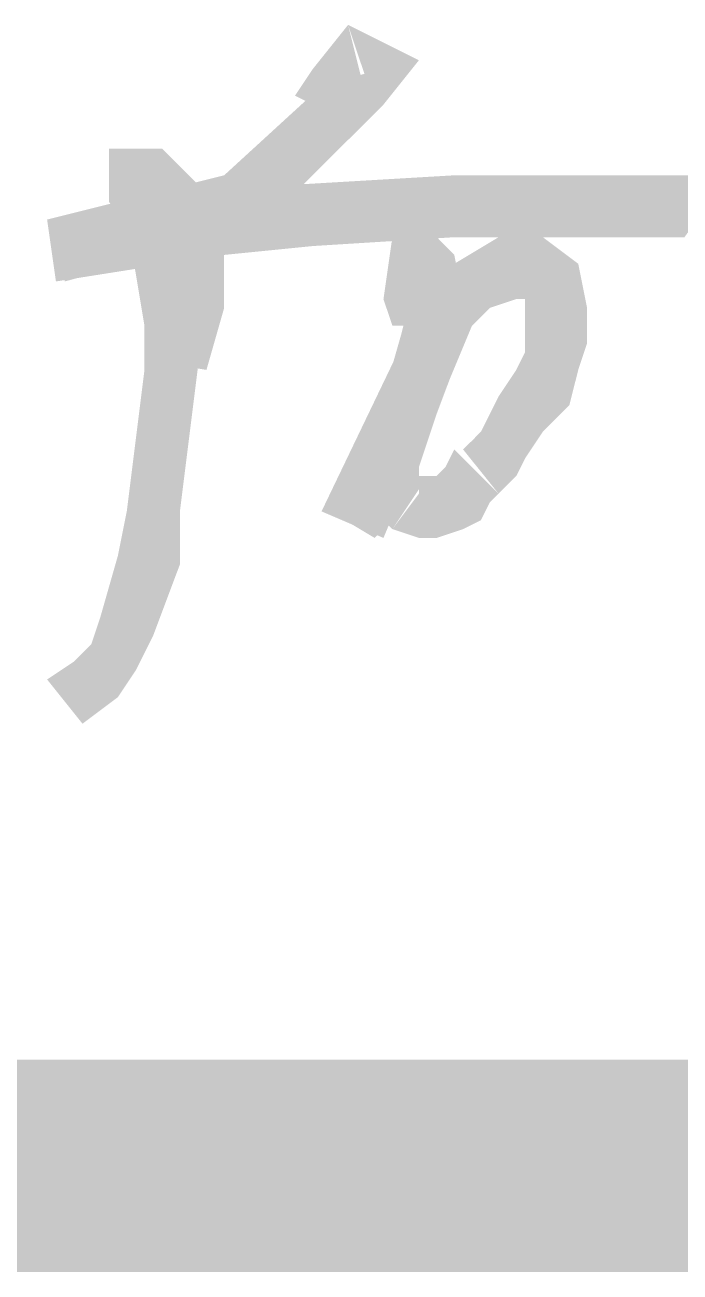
# Model space of a CAD drawing. Header units: inches. Extents: x 20 to 409, y 5 to 283.
# Drawn here: x 361.05 to 364.18, y 5.1 to 11.07 of the extents above; entities that cross this region are included whole.
import ezdxf

# ---------------------------------------------------------------- set-up
doc = ezdxf.new("R2010")
doc.units = ezdxf.units.IN
doc.header["$MEASUREMENT"] = 0
doc.layers.add('C00-00-00', color=7, linetype='Continuous')

msp = doc.modelspace()

# ---------------------------------------------------------------- hatches: boundary and pattern name
at = {"layer": 'C00-00-00'}
h = msp.add_hatch(color=0, dxfattribs=at)
h.dxf.hatch_style = 2
h.paths.add_polyline_path([(362.6788, 10.7279), (362.4248, 10.8549), (362.5941, 11.0666)])
h = msp.add_hatch(color=0, dxfattribs=at)
h.dxf.hatch_style = 2
h.paths.add_polyline_path([(362.6788, 10.8126), (362.5941, 11.0666), (362.9328, 10.8973)])
h = msp.add_hatch(color=0, dxfattribs=at)
h.dxf.hatch_style = 2
h.paths.add_polyline_path([(362.5941, 10.8126), (362.9328, 10.8973), (362.7634, 10.6856)])
h = msp.add_hatch(color=0, dxfattribs=at)
h.dxf.hatch_style = 2
h.paths.add_polyline_path([(362.5094, 10.8126), (362.1708, 10.0929), (362.0014, 10.3469)])
h = msp.add_hatch(color=0, dxfattribs=at)
h.dxf.hatch_style = 2
h.paths.add_polyline_path([(362.7211, 10.6433), (362.5094, 10.8126), (362.1708, 10.0929)])
h = msp.add_hatch(color=0, dxfattribs=at)
h.dxf.hatch_style = 2
h.paths.add_polyline_path([(362.3401, 10.7279), (362.5941, 10.6009), (362.4248, 10.8549)])
h = msp.add_hatch(color=0, dxfattribs=at)
h.dxf.hatch_style = 2
h.paths.add_polyline_path([(362.5941, 10.6009), (362.4248, 10.8549), (362.6788, 10.7279)])
h = msp.add_hatch(color=0, dxfattribs=at)
h.dxf.hatch_style = 2
h.paths.add_polyline_path([(362.5941, 10.8126), (362.5518, 10.8549), (362.4671, 10.8126)])
h = msp.add_hatch(color=0, dxfattribs=at)
h.dxf.hatch_style = 2
h.paths.add_polyline_path([(362.6788, 10.8126), (362.4671, 10.8126), (362.6788, 10.6856)])
h = msp.add_hatch(color=0, dxfattribs=at)
h.dxf.hatch_style = 2
h.paths.add_polyline_path([(362.5518, 10.8549), (362.7211, 10.6433), (362.5094, 10.8126)])
h = msp.add_hatch(color=0, dxfattribs=at)
h.dxf.hatch_style = 2
h.paths.add_polyline_path([(362.7634, 10.6856), (362.5518, 10.8549), (362.7211, 10.6433)])
h = msp.add_hatch(color=0, dxfattribs=at)
h.dxf.hatch_style = 2
h.paths.add_polyline_path([(361.6204, 10.3046), (361.4511, 10.4739), (361.7051, 10.4739)])
h = msp.add_hatch(color=0, dxfattribs=at)
h.dxf.hatch_style = 2
h.paths.add_polyline_path([(361.6628, 10.2623), (361.4511, 10.2199), (361.4511, 10.4739)])
h = msp.add_hatch(color=0, dxfattribs=at)
h.dxf.hatch_style = 2
h.paths.add_polyline_path([(361.9168, 10.2623), (361.5781, 10.2199), (361.7051, 10.4739)])
h = msp.add_hatch(color=0, dxfattribs=at)
h.dxf.hatch_style = 2
h.paths.add_polyline_path([(362.0014, 10.3469), (361.2394, 9.8389), (361.1548, 10.1353)])
h = msp.add_hatch(color=0, dxfattribs=at)
h.dxf.hatch_style = 2
h.paths.add_polyline_path([(362.1708, 10.0929), (362.0014, 10.3469), (361.2394, 9.8389)])
h = msp.add_hatch(color=0, dxfattribs=at)
h.dxf.hatch_style = 2
h.paths.add_polyline_path([(362.3824, 10.3046), (362.4248, 10.0083), (363.1021, 10.3469)])
h = msp.add_hatch(color=0, dxfattribs=at)
h.dxf.hatch_style = 2
h.paths.add_polyline_path([(362.4248, 10.0083), (363.1021, 10.3469), (363.1021, 10.0506)])
h = msp.add_hatch(color=0, dxfattribs=at)
h.dxf.hatch_style = 2
h.paths.add_polyline_path([(363.1021, 10.3469), (363.1021, 10.0506), (363.6101, 10.3469)])
h = msp.add_hatch(color=0, dxfattribs=at)
h.dxf.hatch_style = 2
h.paths.add_polyline_path([(363.1021, 10.0506), (363.6101, 10.3469), (363.6101, 10.0506)])
h = msp.add_hatch(color=0, dxfattribs=at)
h.dxf.hatch_style = 2
h.paths.add_polyline_path([(363.6101, 10.3469), (363.6101, 10.0506), (363.9488, 10.3469)])
h = msp.add_hatch(color=0, dxfattribs=at)
h.dxf.hatch_style = 2
h.paths.add_polyline_path([(363.6101, 10.0506), (363.9488, 10.3469), (363.9488, 10.0506)])
h = msp.add_hatch(color=0, dxfattribs=at)
h.dxf.hatch_style = 2
h.paths.add_polyline_path([(363.9488, 10.3469), (363.9488, 10.0506), (364.1604, 10.3469)])
h = msp.add_hatch(color=0, dxfattribs=at)
h.dxf.hatch_style = 2
h.paths.add_polyline_path([(363.9488, 10.0506), (364.1604, 10.3469), (364.2028, 10.0506)])
h = msp.add_hatch(color=0, dxfattribs=at)
h.dxf.hatch_style = 2
h.paths.add_polyline_path([(364.1604, 10.3469), (364.2028, 10.0506), (364.4144, 10.3469)])
h = msp.add_hatch(color=0, dxfattribs=at)
h.dxf.hatch_style = 2
h.paths.add_polyline_path([(361.7051, 10.3046), (361.4511, 10.2199), (361.7898, 10.1776)])
h = msp.add_hatch(color=0, dxfattribs=at)
h.dxf.hatch_style = 2
h.paths.add_polyline_path([(361.6204, 10.3046), (361.5781, 10.2199), (361.7051, 10.2199)])
h = msp.add_hatch(color=0, dxfattribs=at)
h.dxf.hatch_style = 2
h.paths.add_polyline_path([(361.6628, 10.2623), (361.7051, 10.2199), (361.7051, 10.3046)])
h = msp.add_hatch(color=0, dxfattribs=at)
h.dxf.hatch_style = 2
h.paths.add_polyline_path([(361.9591, 10.2623), (362.0014, 9.9659), (362.3824, 10.3046)])
h = msp.add_hatch(color=0, dxfattribs=at)
h.dxf.hatch_style = 2
h.paths.add_polyline_path([(362.0014, 9.9659), (362.3824, 10.3046), (362.4248, 10.0083)])
h = msp.add_hatch(color=0, dxfattribs=at)
h.dxf.hatch_style = 2
h.paths.add_polyline_path([(361.1548, 10.1353), (361.1971, 9.8389), (361.9591, 10.2623)])
h = msp.add_hatch(color=0, dxfattribs=at)
h.dxf.hatch_style = 2
h.paths.add_polyline_path([(361.1971, 9.8389), (361.9591, 10.2623), (362.0014, 9.9659)])
h = msp.add_hatch(color=0, dxfattribs=at)
h.dxf.hatch_style = 2
h.paths.add_polyline_path([(361.4511, 10.2199), (361.7898, 10.1776), (361.5358, 10.0929)])
h = msp.add_hatch(color=0, dxfattribs=at)
h.dxf.hatch_style = 2
h.paths.add_polyline_path([(361.6628, 10.0929), (361.9168, 10.2623), (361.5781, 10.2199)])
h = msp.add_hatch(color=0, dxfattribs=at)
h.dxf.hatch_style = 2
h.paths.add_polyline_path([(362.0014, 10.0506), (361.6628, 10.0929), (361.9168, 10.2623)])
h = msp.add_hatch(color=0, dxfattribs=at)
h.dxf.hatch_style = 2
h.paths.add_polyline_path([(361.7898, 10.1776), (361.5358, 10.0929), (361.8744, 9.9236)])
h = msp.add_hatch(color=0, dxfattribs=at)
h.dxf.hatch_style = 2
h.paths.add_polyline_path([(361.5358, 10.0929), (361.8744, 9.9236), (361.5781, 9.8813)])
h = msp.add_hatch(color=0, dxfattribs=at)
h.dxf.hatch_style = 2
h.paths.add_polyline_path([(361.7051, 10.0083), (362.0014, 10.0506), (361.6628, 10.0929)])
h = msp.add_hatch(color=0, dxfattribs=at)
h.dxf.hatch_style = 2
h.paths.add_polyline_path([(362.0014, 9.7119), (361.7051, 10.0083), (362.0014, 10.0506)])
h = msp.add_hatch(color=0, dxfattribs=at)
h.dxf.hatch_style = 2
h.paths.add_polyline_path([(362.7634, 9.7543), (363.0598, 9.7543), (362.8058, 10.0506)])
h = msp.add_hatch(color=0, dxfattribs=at)
h.dxf.hatch_style = 2
h.paths.add_polyline_path([(363.0598, 9.7543), (362.8058, 10.0506), (363.0598, 9.7966)])
h = msp.add_hatch(color=0, dxfattribs=at)
h.dxf.hatch_style = 2
h.paths.add_polyline_path([(362.9751, 9.8813), (362.8058, 10.0506), (363.0174, 10.0506)])
h = msp.add_hatch(color=0, dxfattribs=at)
h.dxf.hatch_style = 2
h.paths.add_polyline_path([(362.9328, 9.8389), (363.0174, 10.0506), (363.1021, 9.9659)])
h = msp.add_hatch(color=0, dxfattribs=at)
h.dxf.hatch_style = 2
h.paths.add_polyline_path([(363.1021, 9.9236), (363.2714, 9.7119), (363.3138, 10.0506)])
h = msp.add_hatch(color=0, dxfattribs=at)
h.dxf.hatch_style = 2
h.paths.add_polyline_path([(363.2714, 9.7119), (363.3138, 10.0506), (363.3984, 9.7543)])
h = msp.add_hatch(color=0, dxfattribs=at)
h.dxf.hatch_style = 2
h.paths.add_polyline_path([(363.3138, 10.0506), (363.3984, 9.7543), (363.5254, 10.0506)])
h = msp.add_hatch(color=0, dxfattribs=at)
h.dxf.hatch_style = 2
h.paths.add_polyline_path([(363.3984, 9.7543), (363.5254, 10.0506), (363.4408, 9.7543)])
h = msp.add_hatch(color=0, dxfattribs=at)
h.dxf.hatch_style = 2
h.paths.add_polyline_path([(363.5254, 10.0506), (363.6948, 9.9236), (363.4408, 9.7543)])
h = msp.add_hatch(color=0, dxfattribs=at)
h.dxf.hatch_style = 2
h.paths.add_polyline_path([(361.7051, 9.7543), (362.0014, 9.7119), (361.7051, 10.0083)])
h = msp.add_hatch(color=0, dxfattribs=at)
h.dxf.hatch_style = 2
h.paths.add_polyline_path([(361.8744, 9.9236), (361.5781, 9.8813), (361.8744, 9.6273)])
h = msp.add_hatch(color=0, dxfattribs=at)
h.dxf.hatch_style = 2
h.paths.add_polyline_path([(363.1021, 9.9659), (362.8481, 9.7966), (363.1444, 9.7543)])
h = msp.add_hatch(color=0, dxfattribs=at)
h.dxf.hatch_style = 2
h.paths.add_polyline_path([(362.9751, 9.7966), (363.1868, 9.6273), (363.1021, 9.9236)])
h = msp.add_hatch(color=0, dxfattribs=at)
h.dxf.hatch_style = 2
h.paths.add_polyline_path([(363.1868, 9.6273), (363.1021, 9.9236), (363.2714, 9.7119)])
h = msp.add_hatch(color=0, dxfattribs=at)
h.dxf.hatch_style = 2
h.paths.add_polyline_path([(363.6948, 9.9236), (363.4408, 9.7543), (363.7371, 9.7119)])
h = msp.add_hatch(color=0, dxfattribs=at)
h.dxf.hatch_style = 2
h.paths.add_polyline_path([(361.5781, 9.8813), (361.8744, 9.6273), (361.6204, 9.6273)])
h = msp.add_hatch(color=0, dxfattribs=at)
h.dxf.hatch_style = 2
h.paths.add_polyline_path([(362.9751, 9.8813), (362.8904, 9.7966), (363.0598, 9.7966)])
h = msp.add_hatch(color=0, dxfattribs=at)
h.dxf.hatch_style = 2
h.paths.add_polyline_path([(362.4671, 8.7383), (362.7634, 8.6113), (362.9751, 9.7966)])
h = msp.add_hatch(color=0, dxfattribs=at)
h.dxf.hatch_style = 2
h.paths.add_polyline_path([(362.7634, 8.6113), (362.9751, 9.7966), (363.1868, 9.6273)])
h = msp.add_hatch(color=0, dxfattribs=at)
h.dxf.hatch_style = 2
h.paths.add_polyline_path([(362.9328, 9.8389), (362.8481, 9.7966), (362.8904, 9.7966)])
h = msp.add_hatch(color=0, dxfattribs=at)
h.dxf.hatch_style = 2
h.paths.add_polyline_path([(362.8481, 9.7966), (363.1444, 9.7543), (362.8904, 9.7543)])
h = msp.add_hatch(color=0, dxfattribs=at)
h.dxf.hatch_style = 2
h.paths.add_polyline_path([(361.6628, 9.4579), (361.9168, 9.4156), (361.7051, 9.7543)])
h = msp.add_hatch(color=0, dxfattribs=at)
h.dxf.hatch_style = 2
h.paths.add_polyline_path([(361.9168, 9.4156), (361.7051, 9.7543), (362.0014, 9.7119)])
h = msp.add_hatch(color=0, dxfattribs=at)
h.dxf.hatch_style = 2
h.paths.add_polyline_path([(362.8058, 9.6273), (363.0598, 9.6273), (362.7634, 9.7543)])
h = msp.add_hatch(color=0, dxfattribs=at)
h.dxf.hatch_style = 2
h.paths.add_polyline_path([(363.0598, 9.6273), (362.7634, 9.7543), (363.0598, 9.7543)])
h = msp.add_hatch(color=0, dxfattribs=at)
h.dxf.hatch_style = 2
h.paths.add_polyline_path([(362.8904, 9.7543), (363.1444, 9.5426), (362.8481, 9.5849)])
h = msp.add_hatch(color=0, dxfattribs=at)
h.dxf.hatch_style = 2
h.paths.add_polyline_path([(363.1444, 9.7543), (362.8904, 9.7543), (363.1444, 9.5426)])
h = msp.add_hatch(color=0, dxfattribs=at)
h.dxf.hatch_style = 2
h.paths.add_polyline_path([(363.4408, 9.7543), (363.7371, 9.7119), (363.4408, 9.6696)])
h = msp.add_hatch(color=0, dxfattribs=at)
h.dxf.hatch_style = 2
h.paths.add_polyline_path([(363.7371, 9.7119), (363.4408, 9.6696), (363.7371, 9.5426)])
h = msp.add_hatch(color=0, dxfattribs=at)
h.dxf.hatch_style = 2
h.paths.add_polyline_path([(361.8744, 9.6273), (361.6204, 9.6273), (361.8744, 9.4156)])
h = msp.add_hatch(color=0, dxfattribs=at)
h.dxf.hatch_style = 2
h.paths.add_polyline_path([(361.6204, 9.6273), (361.8744, 9.4156), (361.6204, 9.4156)])
h = msp.add_hatch(color=0, dxfattribs=at)
h.dxf.hatch_style = 2
h.paths.add_polyline_path([(363.4408, 9.6696), (363.7371, 9.5426), (363.4408, 9.5849)])
h = msp.add_hatch(color=0, dxfattribs=at)
h.dxf.hatch_style = 2
h.paths.add_polyline_path([(362.8481, 9.5849), (363.0174, 9.2039), (362.7634, 9.2886)])
h = msp.add_hatch(color=0, dxfattribs=at)
h.dxf.hatch_style = 2
h.paths.add_polyline_path([(363.1444, 9.5426), (362.8481, 9.5849), (363.0174, 9.2039)])
h = msp.add_hatch(color=0, dxfattribs=at)
h.dxf.hatch_style = 2
h.paths.add_polyline_path([(363.7371, 9.5426), (363.4408, 9.5849), (363.6948, 9.4156)])
h = msp.add_hatch(color=0, dxfattribs=at)
h.dxf.hatch_style = 2
h.paths.add_polyline_path([(363.4408, 9.5849), (363.6948, 9.4156), (363.4408, 9.5003)])
h = msp.add_hatch(color=0, dxfattribs=at)
h.dxf.hatch_style = 2
h.paths.add_polyline_path([(363.4408, 9.5003), (363.6524, 9.2463), (363.3984, 9.4156)])
h = msp.add_hatch(color=0, dxfattribs=at)
h.dxf.hatch_style = 2
h.paths.add_polyline_path([(363.6948, 9.4156), (363.4408, 9.5003), (363.6524, 9.2463)])
h = msp.add_hatch(color=0, dxfattribs=at)
h.dxf.hatch_style = 2
h.paths.add_polyline_path([(361.6204, 9.4156), (361.8321, 9.0769), (361.5781, 9.0769)])
h = msp.add_hatch(color=0, dxfattribs=at)
h.dxf.hatch_style = 2
h.paths.add_polyline_path([(361.8744, 9.4156), (361.6204, 9.4156), (361.8321, 9.0769)])
h = msp.add_hatch(color=0, dxfattribs=at)
h.dxf.hatch_style = 2
h.paths.add_polyline_path([(363.3984, 9.4156), (363.5254, 9.1193), (363.3138, 9.2886)])
h = msp.add_hatch(color=0, dxfattribs=at)
h.dxf.hatch_style = 2
h.paths.add_polyline_path([(363.6524, 9.2463), (363.3984, 9.4156), (363.5254, 9.1193)])
h = msp.add_hatch(color=0, dxfattribs=at)
h.dxf.hatch_style = 2
h.paths.add_polyline_path([(362.7634, 9.2886), (362.9328, 8.9499), (362.6788, 9.0769)])
h = msp.add_hatch(color=0, dxfattribs=at)
h.dxf.hatch_style = 2
h.paths.add_polyline_path([(363.0174, 9.2039), (362.7634, 9.2886), (362.9328, 8.9499)])
h = msp.add_hatch(color=0, dxfattribs=at)
h.dxf.hatch_style = 2
h.paths.add_polyline_path([(363.3138, 9.2886), (363.4408, 8.9923), (363.2291, 9.1193)])
h = msp.add_hatch(color=0, dxfattribs=at)
h.dxf.hatch_style = 2
h.paths.add_polyline_path([(363.5254, 9.1193), (363.3138, 9.2886), (363.4408, 8.9923)])
h = msp.add_hatch(color=0, dxfattribs=at)
h.dxf.hatch_style = 2
h.paths.add_polyline_path([(361.5781, 9.0769), (361.7898, 8.7383), (361.5358, 8.7383)])
h = msp.add_hatch(color=0, dxfattribs=at)
h.dxf.hatch_style = 2
h.paths.add_polyline_path([(361.8321, 9.0769), (361.5781, 9.0769), (361.7898, 8.7383)])
h = msp.add_hatch(color=0, dxfattribs=at)
h.dxf.hatch_style = 2
h.paths.add_polyline_path([(362.6788, 9.0769), (362.8058, 8.6959), (362.5518, 8.8653)])
h = msp.add_hatch(color=0, dxfattribs=at)
h.dxf.hatch_style = 2
h.paths.add_polyline_path([(362.9328, 8.9499), (362.6788, 9.0769), (362.8058, 8.6959)])
h = msp.add_hatch(color=0, dxfattribs=at)
h.dxf.hatch_style = 2
h.paths.add_polyline_path([(363.1868, 9.0769), (363.3138, 8.8229), (363.1444, 9.0346)])
h = msp.add_hatch(color=0, dxfattribs=at)
h.dxf.hatch_style = 2
h.paths.add_polyline_path([(363.2291, 9.1193), (363.3984, 8.9076), (363.1868, 9.0769)])
h = msp.add_hatch(color=0, dxfattribs=at)
h.dxf.hatch_style = 2
h.paths.add_polyline_path([(363.3984, 8.9076), (363.1868, 9.0769), (363.3138, 8.8229)])
h = msp.add_hatch(color=0, dxfattribs=at)
h.dxf.hatch_style = 2
h.paths.add_polyline_path([(363.4408, 8.9923), (363.2291, 9.1193), (363.3984, 8.9076)])
h = msp.add_hatch(color=0, dxfattribs=at)
h.dxf.hatch_style = 2
h.paths.add_polyline_path([(362.9328, 8.9499), (362.6364, 8.9499), (362.9328, 9.0346)])
h = msp.add_hatch(color=0, dxfattribs=at)
h.dxf.hatch_style = 2
h.paths.add_polyline_path([(363.1021, 9.0346), (363.2714, 8.7806), (363.0598, 8.9499)])
h = msp.add_hatch(color=0, dxfattribs=at)
h.dxf.hatch_style = 2
h.paths.add_polyline_path([(363.3138, 8.8229), (363.1021, 9.0346), (363.2714, 8.7806)])
h = msp.add_hatch(color=0, dxfattribs=at)
h.dxf.hatch_style = 2
h.paths.add_polyline_path([(362.6788, 8.8653), (362.9328, 8.9499), (362.6364, 8.9499)])
h = msp.add_hatch(color=0, dxfattribs=at)
h.dxf.hatch_style = 2
h.paths.add_polyline_path([(362.9328, 8.9076), (362.6788, 8.8653), (362.9328, 8.9499)])
h = msp.add_hatch(color=0, dxfattribs=at)
h.dxf.hatch_style = 2
h.paths.add_polyline_path([(362.7211, 8.7383), (362.6788, 8.8229), (362.9328, 8.9076)])
h = msp.add_hatch(color=0, dxfattribs=at)
h.dxf.hatch_style = 2
h.paths.add_polyline_path([(362.6788, 8.8229), (362.9328, 8.9076), (362.6788, 8.8653)])
h = msp.add_hatch(color=0, dxfattribs=at)
h.dxf.hatch_style = 2
h.paths.add_polyline_path([(362.8058, 8.6536), (362.9751, 8.9076), (362.7211, 8.7383)])
h = msp.add_hatch(color=0, dxfattribs=at)
h.dxf.hatch_style = 2
h.paths.add_polyline_path([(362.9751, 8.9076), (362.7211, 8.7383), (362.9328, 8.9076)])
h = msp.add_hatch(color=0, dxfattribs=at)
h.dxf.hatch_style = 2
h.paths.add_polyline_path([(363.0174, 8.6113), (362.9751, 8.9076), (362.9328, 8.6113)])
h = msp.add_hatch(color=0, dxfattribs=at)
h.dxf.hatch_style = 2
h.paths.add_polyline_path([(362.9751, 8.9076), (362.9328, 8.6113), (362.9328, 8.9076)])
h = msp.add_hatch(color=0, dxfattribs=at)
h.dxf.hatch_style = 2
h.paths.add_polyline_path([(362.9328, 8.8229), (362.9751, 8.9076), (362.9328, 8.9076)])
h = msp.add_hatch(color=0, dxfattribs=at)
h.dxf.hatch_style = 2
h.paths.add_polyline_path([(363.0174, 8.9076), (363.0174, 8.6113), (362.9751, 8.9076)])
h = msp.add_hatch(color=0, dxfattribs=at)
h.dxf.hatch_style = 2
h.paths.add_polyline_path([(363.0598, 8.9499), (363.2291, 8.6959), (363.0174, 8.9076)])
h = msp.add_hatch(color=0, dxfattribs=at)
h.dxf.hatch_style = 2
h.paths.add_polyline_path([(363.2291, 8.6959), (363.1444, 8.6536), (363.0174, 8.9076)])
h = msp.add_hatch(color=0, dxfattribs=at)
h.dxf.hatch_style = 2
h.paths.add_polyline_path([(363.1444, 8.6536), (363.0174, 8.9076), (363.0174, 8.6113)])
h = msp.add_hatch(color=0, dxfattribs=at)
h.dxf.hatch_style = 2
h.paths.add_polyline_path([(363.2714, 8.7806), (363.0598, 8.9499), (363.2291, 8.6959)])
h = msp.add_hatch(color=0, dxfattribs=at)
h.dxf.hatch_style = 2
h.paths.add_polyline_path([(362.5518, 8.8653), (362.7211, 8.6113), (362.5094, 8.7383)])
h = msp.add_hatch(color=0, dxfattribs=at)
h.dxf.hatch_style = 2
h.paths.add_polyline_path([(362.8058, 8.6959), (362.5518, 8.8653), (362.7211, 8.6113)])
h = msp.add_hatch(color=0, dxfattribs=at)
h.dxf.hatch_style = 2
h.paths.add_polyline_path([(362.9328, 8.8229), (362.9328, 8.6113), (362.8058, 8.6536)])
h = msp.add_hatch(color=0, dxfattribs=at)
h.dxf.hatch_style = 2
h.paths.add_polyline_path([(361.5358, 8.7383), (361.7898, 8.4843), (361.4934, 8.5266)])
h = msp.add_hatch(color=0, dxfattribs=at)
h.dxf.hatch_style = 2
h.paths.add_polyline_path([(361.7898, 8.7383), (361.5358, 8.7383), (361.7898, 8.4843)])
h = msp.add_hatch(color=0, dxfattribs=at)
h.dxf.hatch_style = 2
h.paths.add_polyline_path([(361.4934, 8.5266), (361.6628, 8.1456), (361.4088, 8.2303)])
h = msp.add_hatch(color=0, dxfattribs=at)
h.dxf.hatch_style = 2
h.paths.add_polyline_path([(361.7898, 8.4843), (361.4934, 8.5266), (361.6628, 8.1456)])
h = msp.add_hatch(color=0, dxfattribs=at)
h.dxf.hatch_style = 2
h.paths.add_polyline_path([(361.4088, 8.2303), (361.5781, 7.9763), (361.3664, 8.1033)])
h = msp.add_hatch(color=0, dxfattribs=at)
h.dxf.hatch_style = 2
h.paths.add_polyline_path([(361.6628, 8.1456), (361.4088, 8.2303), (361.5781, 7.9763)])
h = msp.add_hatch(color=0, dxfattribs=at)
h.dxf.hatch_style = 2
h.paths.add_polyline_path([(361.3664, 8.1033), (361.4934, 7.8493), (361.2818, 8.0186)])
h = msp.add_hatch(color=0, dxfattribs=at)
h.dxf.hatch_style = 2
h.paths.add_polyline_path([(361.5781, 7.9763), (361.3664, 8.1033), (361.4934, 7.8493)])
h = msp.add_hatch(color=0, dxfattribs=at)
h.dxf.hatch_style = 2
h.paths.add_polyline_path([(361.2818, 8.0186), (361.3241, 7.7223), (361.1548, 7.9339)])
h = msp.add_hatch(color=0, dxfattribs=at)
h.dxf.hatch_style = 2
h.paths.add_polyline_path([(361.4934, 7.8493), (361.2818, 8.0186), (361.3241, 7.7223)])
h = msp.add_hatch(color=0, dxfattribs=at)
h.dxf.hatch_style = 2
h.paths.add_polyline_path([(28.8381, 6.1136), (27.8221, 5.0976), (407.8061, 6.1136)])
h = msp.add_hatch(color=0, dxfattribs=at)
h.dxf.hatch_style = 2
h.paths.add_polyline_path([(27.8221, 5.0976), (407.8061, 6.1136), (408.8221, 5.0976)])

doc.saveas('drawing.dxf')
